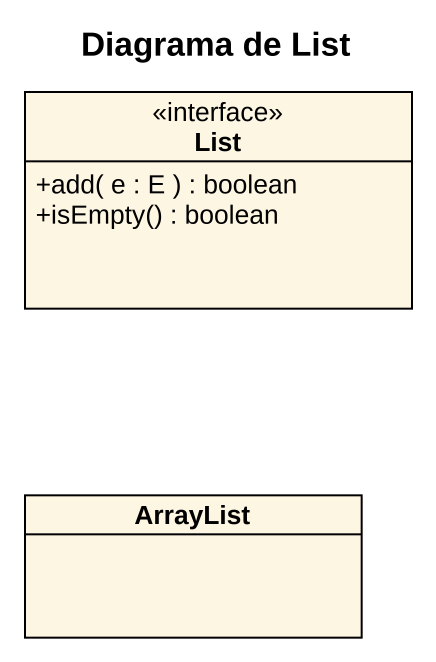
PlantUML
@startuml
title Diagrama de List
hide circle
hide empty members
skinparam classAttributeIconSize 0
interface List {
  +add( e : E ) : boolean
  +isEmpty() : boolean
}
class ArrayList
@enduml
